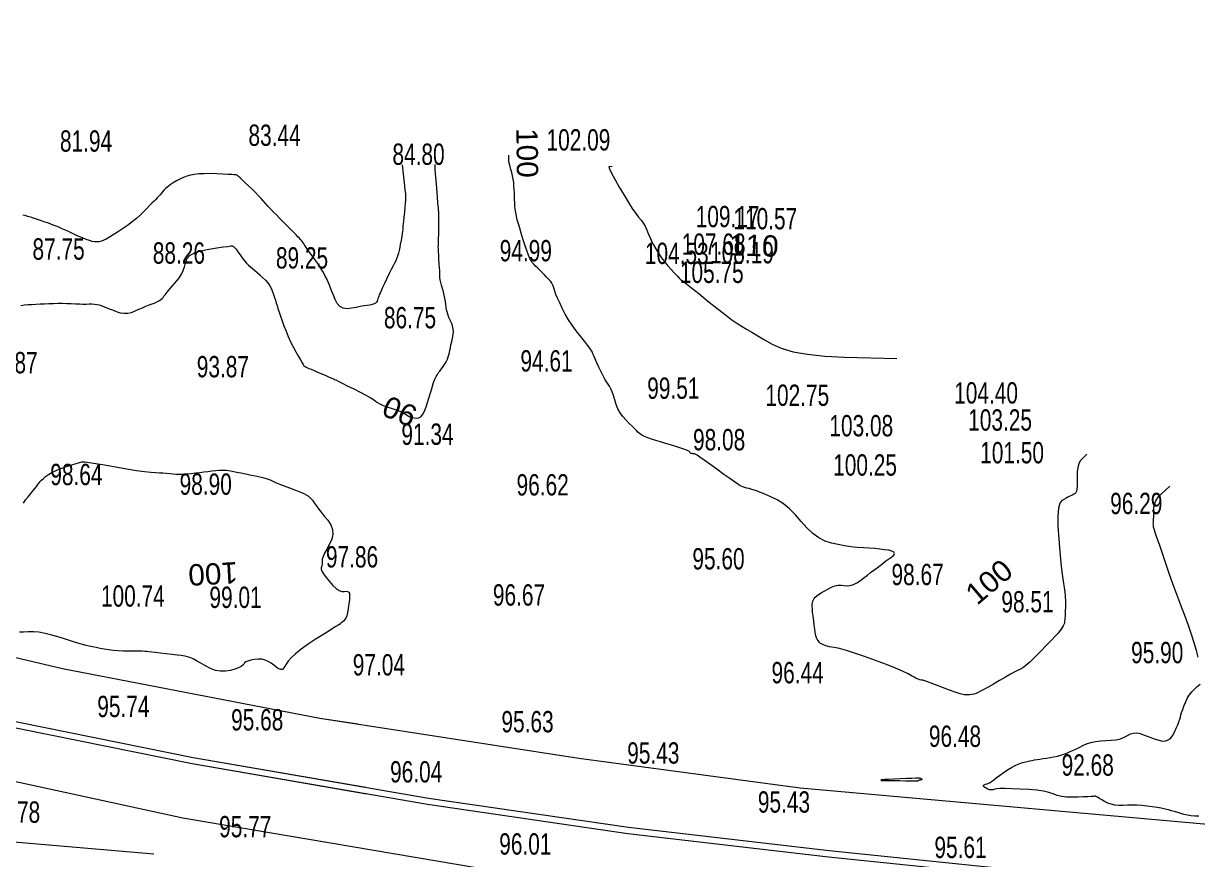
# Model space of a CAD drawing. Header units: metres. Extents: x 431006 to 434411, y 2469261 to 2473208.
# Drawn here: x 433614.7 to 433834.9, y 2471415.3 to 2471572 of the extents above; entities that cross this region are included whole.
import ezdxf
from ezdxf.enums import TextEntityAlignment as Align

# ---------------------------------------------------------------- set-up
doc = ezdxf.new("R2010")
doc.units = ezdxf.units.M
doc.header["$MEASUREMENT"] = 0
for name, color, linetype, lineweight in [('CAO DO', 8, 'Continuous', 18), ('duong nhua-ks', 8, 'Continuous', 18), ('MH_DongMuc', 8, 'Continuous', 18), ('MH_DongMuc_Con', 8, 'Continuous', 18), ('rao sat-ks', 8, 'RAO_T_GAI', 18)]:
    doc.layers.add(name, color=color, linetype=linetype, lineweight=lineweight)
doc.styles.get("Standard").update_dxf_attribs({"font": 'arial.ttf'})
doc.linetypes.add('RAO_T_GAI', pattern='A,1,[130,ltypeshp.shx,S=0.75,R=-45,X=0,Y=0],1,[130,ltypeshp.shx,S=0.75,R=45,X=-1,Y=0],6', length=8)

msp = doc.modelspace()

# ---------------------------------------------------------------- linework, layer by layer
at = {"layer": 'duong nhua-ks', "color": 8, "lineweight": 0}
for points in [[(433175.91, 2471572.04), (433191.48, 2471567.78), (433206.79, 2471562.62), (433220.89, 2471557.52), (433251.04, 2471544.73), (433287.61, 2471529.15), (433375.96, 2471494.55), (433416.28, 2471482.84), (433510.08, 2471454.2), (433575.29, 2471438.18), (433644.64, 2471423.07), (433700.03, 2471413.73), (433776.17, 2471404.22), (433832.6, 2471398.98), (433885.84, 2471396.04), (433937.55, 2471395.79), (433966.24, 2471398.33), (433998.71, 2471400.01), (434091.39, 2471408.76), (434148.55, 2471416.51), (434151.35, 2471417.02)], [(433460.89, 2471480.13), (433506.66, 2471465.98), (433535.43, 2471457.78), (433573.79, 2471449.05), (433608.92, 2471440.81), (433646.38, 2471433.25), (433690.5, 2471425.62), (433728.06, 2471420.16), (433765.73, 2471415.76), (433805.81, 2471411.66), (433841.46, 2471408.93), (433895.63, 2471406.53), (433922.25, 2471406.34)], [(433461.25, 2471481.28), (433507.01, 2471467.13), (433535.72, 2471458.94), (433574.06, 2471450.21), (433609.17, 2471441.98), (433646.6, 2471434.43), (433690.69, 2471426.8), (433728.21, 2471421.35), (433765.86, 2471416.95), (433805.92, 2471412.86), (433841.54, 2471410.12), (433895.66, 2471407.73), (433922.24, 2471407.54)], [(433847.36, 2471420.91), (433760.4, 2471428.62), (433718.89, 2471434.19), (433670.31, 2471441.73), (433622.06, 2471451.01), (433586.27, 2471459.46)]]:
    msp.add_lwpolyline(points, dxfattribs=at)
at = {"layer": 'duong nhua-ks', "color": 9, "lineweight": 0}
for points in [[(433175.91, 2471572.04), (433191.48, 2471567.78), (433206.79, 2471562.62), (433220.89, 2471557.52), (433251.04, 2471544.73), (433287.61, 2471529.15), (433375.96, 2471494.55), (433416.28, 2471482.84), (433510.08, 2471454.2), (433575.29, 2471438.18), (433644.64, 2471423.07), (433680.45, 2471417.04)], [(433460.89, 2471480.13), (433506.66, 2471465.98), (433535.43, 2471457.78), (433573.79, 2471449.05), (433608.92, 2471440.81), (433646.38, 2471433.25), (433679.1, 2471427.59)], [(433461.25, 2471481.28), (433507.01, 2471467.13), (433535.72, 2471458.94), (433574.06, 2471450.21), (433609.17, 2471441.98), (433646.6, 2471434.43), (433678.94, 2471428.83)], [(433677.44, 2471440.63), (433670.31, 2471441.73), (433622.06, 2471451.01), (433586.27, 2471459.46)]]:
    msp.add_lwpolyline(points, dxfattribs=at)
at = {"layer": 'MH_DongMuc', "color": 8, "lineweight": 0, "elevation": 90}
msp.add_lwpolyline([(433614.23, 2471519.16), (433614.95, 2471519.28), (433615.65, 2471519.34), (433616.35, 2471519.37), (433617.09, 2471519.4), (433617.87, 2471519.44), (433618.68, 2471519.48), (433619.53, 2471519.53), (433620.39, 2471519.56), (433621.24, 2471519.58), (433622.07, 2471519.57), (433622.9, 2471519.55), (433623.72, 2471519.51), (433624.5, 2471519.46), (433625.23, 2471519.44), (433625.89, 2471519.42), (433626.5, 2471519.43), (433627.05, 2471519.45), (433627.56, 2471519.46), (433628.05, 2471519.43), (433628.5, 2471519.37), (433628.93, 2471519.27), (433629.34, 2471519.14), (433629.76, 2471518.98), (433630.26, 2471518.79), (433630.82, 2471518.56), (433631.45, 2471518.32), (433632.14, 2471518.04), (433632.87, 2471517.81), (433633.59, 2471517.71), (433634.3, 2471517.72), (433635.01, 2471517.87), (433635.71, 2471518.13), (433636.4, 2471518.45), (433637.06, 2471518.74), (433637.69, 2471519.01), (433638.3, 2471519.26), (433638.89, 2471519.47), (433639.42, 2471519.68), (433639.87, 2471519.88), (433640.24, 2471520.08), (433640.53, 2471520.28), (433640.74, 2471520.47), (433640.92, 2471520.67), (433641.1, 2471520.89), (433641.29, 2471521.13), (433641.49, 2471521.38), (433641.7, 2471521.66), (433641.94, 2471521.97), (433642.24, 2471522.35), (433642.61, 2471522.78), (433643.04, 2471523.26), (433643.52, 2471523.81), (433644, 2471524.4), (433644.4, 2471525.04), (433644.72, 2471525.71), (433644.96, 2471526.42), (433645.11, 2471527.17), (433645.38, 2471527.89), (433645.95, 2471528.51), (433646.83, 2471529.02), (433648.01, 2471529.43), (433649.5, 2471529.74), (433650.99, 2471529.96), (433652.18, 2471530.14), (433653.07, 2471530.25), (433653.66, 2471530.32), (433653.95, 2471530.33), (433654.12, 2471530.24), (433654.34, 2471530.04), (433654.62, 2471529.71), (433654.96, 2471529.25), (433655.36, 2471528.68), (433655.77, 2471528.07), (433656.18, 2471527.54), (433656.57, 2471527.09), (433656.94, 2471526.71), (433657.31, 2471526.4), (433657.68, 2471526.11), (433658.1, 2471525.76), (433658.56, 2471525.37), (433659.05, 2471524.93), (433659.59, 2471524.43), (433660.12, 2471523.91), (433660.57, 2471523.38), (433660.94, 2471522.84), (433661.24, 2471522.3), (433661.46, 2471521.74), (433661.64, 2471521.19), (433661.82, 2471520.66), (433661.99, 2471520.13), (433662.15, 2471519.62), (433662.3, 2471519.13), (433662.47, 2471518.58), (433662.69, 2471517.93), (433662.95, 2471517.18), (433663.25, 2471516.31), (433663.6, 2471515.35), (433663.99, 2471514.33), (433664.41, 2471513.34), (433664.85, 2471512.36), (433665.33, 2471511.4), (433665.84, 2471510.46), (433666.32, 2471509.61), (433666.7, 2471508.94), (433666.98, 2471508.43), (433667.18, 2471508.1), (433667.27, 2471507.95), (433667.34, 2471507.87), (433667.45, 2471507.79), (433667.59, 2471507.7), (433667.77, 2471507.61), (433667.99, 2471507.5), (433668.28, 2471507.37), (433668.7, 2471507.19), (433669.24, 2471506.96), (433669.91, 2471506.68), (433670.69, 2471506.35), (433671.47, 2471506.02), (433672.09, 2471505.75), (433672.57, 2471505.54), (433672.9, 2471505.39), (433673.08, 2471505.31), (433673.31, 2471505.19), (433673.78, 2471504.95), (433674.5, 2471504.59), (433675.47, 2471504.11), (433676.68, 2471503.51), (433677.91, 2471502.89), (433678.93, 2471502.35), (433679.75, 2471501.89), (433680.36, 2471501.51), (433680.77, 2471501.21), (433681.13, 2471500.95), (433681.6, 2471500.69), (433682.18, 2471500.42), (433682.87, 2471500.16), (433683.67, 2471499.9), (433684.48, 2471499.64), (433685.17, 2471499.38), (433685.74, 2471499.13), (433686.21, 2471498.89), (433686.56, 2471498.66), (433686.87, 2471498.45), (433687.21, 2471498.28), (433687.59, 2471498.16), (433688, 2471498.08), (433688.45, 2471498.03), (433688.89, 2471498.1), (433689.3, 2471498.35), (433689.66, 2471498.76), (433689.98, 2471499.36), (433690.27, 2471500.13), (433690.52, 2471500.97), (433690.77, 2471501.79), (433691.01, 2471502.58), (433691.24, 2471503.33), (433691.46, 2471504.06), (433691.67, 2471504.73), (433691.9, 2471505.32), (433692.12, 2471505.82), (433692.36, 2471506.24), (433692.6, 2471506.57), (433692.84, 2471506.87), (433693.09, 2471507.19), (433693.33, 2471507.54), (433693.58, 2471507.91), (433693.82, 2471508.3), (433694.05, 2471508.7), (433694.25, 2471509.11), (433694.41, 2471509.51), (433694.53, 2471509.92), (433694.62, 2471510.33), (433694.7, 2471510.76), (433694.8, 2471511.25), (433694.92, 2471511.79), (433695.06, 2471512.39), (433695.22, 2471513.04), (433695.34, 2471513.71), (433695.36, 2471514.37), (433695.28, 2471515.03), (433695.11, 2471515.67), (433694.84, 2471516.31), (433694.54, 2471516.93), (433694.3, 2471517.54), (433694.12, 2471518.15), (433694, 2471518.74), (433693.93, 2471519.32), (433693.88, 2471519.9), (433693.79, 2471520.5), (433693.67, 2471521.1), (433693.52, 2471521.72), (433693.33, 2471522.34), (433693.15, 2471522.95), (433693.01, 2471523.5), (433692.9, 2471523.99), (433692.84, 2471524.42), (433692.82, 2471524.79), (433692.82, 2471525.19), (433692.8, 2471525.69), (433692.77, 2471526.29), (433692.72, 2471526.99), (433692.67, 2471527.8), (433692.61, 2471528.59), (433692.57, 2471529.25), (433692.55, 2471529.78), (433692.54, 2471530.18), (433692.56, 2471530.45), (433692.57, 2471530.73), (433692.59, 2471531.16), (433692.6, 2471531.74), (433692.61, 2471532.47), (433692.61, 2471533.35), (433692.61, 2471534.22), (433692.61, 2471534.95), (433692.61, 2471535.51), (433692.61, 2471535.93), (433692.61, 2471536.18), (433692.61, 2471536.35), (433692.61, 2471536.48), (433692.61, 2471536.59), (433692.61, 2471536.67), (433692.61, 2471536.72), (433692.59, 2471536.92), (433692.55, 2471537.46), (433692.48, 2471538.33), (433692.39, 2471539.54), (433692.26, 2471541.09), (433692.14, 2471542.64), (433692.04, 2471543.85), (433691.98, 2471544.73), (433691.94, 2471545.28), (433691.93, 2471545.49), (433691.93, 2471545.6)], dxfattribs=at)
at = {"layer": 'MH_DongMuc_Con', "color": 8, "lineweight": 0}
for points, elevation in [([(433685.75, 2471545.52), (433686.19, 2471541.61), (433686.29, 2471540.77), (433686.36, 2471540.14), (433686.4, 2471539.72), (433686.42, 2471539.51), (433686.42, 2471539.32), (433686.39, 2471538.93), (433686.34, 2471538.36), (433686.27, 2471537.6), (433686.18, 2471536.66), (433686.08, 2471535.72), (433686.01, 2471534.98), (433685.95, 2471534.45), (433685.92, 2471534.11), (433685.91, 2471533.96), (433685.91, 2471533.91), (433685.9, 2471533.82), (433685.89, 2471533.69), (433685.88, 2471533.54), (433685.86, 2471533.35), (433685.83, 2471533.08), (433685.77, 2471532.66), (433685.68, 2471532.11), (433685.56, 2471531.41), (433685.41, 2471530.57), (433685.25, 2471529.72), (433685.08, 2471528.99), (433684.91, 2471528.38), (433684.73, 2471527.88), (433684.55, 2471527.51), (433684.33, 2471527.12), (433684.06, 2471526.59), (433683.73, 2471525.93), (433683.34, 2471525.14), (433682.89, 2471524.21), (433682.45, 2471523.28), (433682.09, 2471522.52), (433681.81, 2471521.9), (433681.61, 2471521.45), (433681.48, 2471521.15), (433681.39, 2471520.92), (433681.31, 2471520.69), (433681.23, 2471520.46), (433681.16, 2471520.23), (433681.08, 2471519.99), (433680.97, 2471519.77), (433680.78, 2471519.59), (433680.5, 2471519.44), (433680.14, 2471519.33), (433679.69, 2471519.25), (433679.17, 2471519.18), (433678.56, 2471519.08), (433677.87, 2471518.96), (433677.11, 2471518.81), (433676.26, 2471518.63), (433675.42, 2471518.54), (433674.7, 2471518.66), (433674.09, 2471518.99), (433673.58, 2471519.53), (433673.19, 2471520.28), (433672.87, 2471521.09), (433672.58, 2471521.81), (433672.33, 2471522.44), (433672.11, 2471522.98), (433671.92, 2471523.43), (433671.75, 2471523.84), (433671.55, 2471524.26), (433671.34, 2471524.69), (433671.11, 2471525.12), (433670.87, 2471525.56), (433670.6, 2471526.01), (433670.29, 2471526.5), (433669.94, 2471527.02), (433669.55, 2471527.56), (433669.13, 2471528.14), (433668.71, 2471528.71), (433668.35, 2471529.21), (433668.04, 2471529.64), (433667.78, 2471530.02), (433667.58, 2471530.33), (433667.4, 2471530.61), (433667.23, 2471530.86), (433667.05, 2471531.1), (433666.88, 2471531.32), (433666.71, 2471531.53), (433666.5, 2471531.76), (433666.22, 2471532.06), (433665.86, 2471532.43), (433665.42, 2471532.87), (433664.91, 2471533.38), (433664.36, 2471533.93), (433663.81, 2471534.48), (433663.26, 2471535.03), (433662.71, 2471535.59), (433662.17, 2471536.14), (433661.63, 2471536.69), (433661.12, 2471537.22), (433660.64, 2471537.74), (433660.19, 2471538.24), (433659.76, 2471538.72), (433659.32, 2471539.21), (433658.81, 2471539.75), (433658.24, 2471540.33), (433657.62, 2471540.95), (433656.93, 2471541.61), (433656.28, 2471542.23), (433655.75, 2471542.72), (433655.36, 2471543.1), (433655.09, 2471543.35), (433654.95, 2471543.48), (433654.87, 2471543.54), (433654.79, 2471543.59), (433654.7, 2471543.63), (433654.6, 2471543.65), (433654.5, 2471543.66), (433654.27, 2471543.67), (433653.8, 2471543.7), (433653.1, 2471543.73), (433652.16, 2471543.78), (433650.98, 2471543.84), (433649.75, 2471543.88), (433648.64, 2471543.87), (433647.65, 2471543.82), (433646.79, 2471543.72), (433646.05, 2471543.58), (433645.38, 2471543.38), (433644.73, 2471543.15), (433644.09, 2471542.86), (433643.46, 2471542.53), (433642.85, 2471542.16), (433642.28, 2471541.77), (433641.8, 2471541.41), (433641.39, 2471541.07), (433641.06, 2471540.76), (433640.81, 2471540.47), (433640.59, 2471540.19), (433640.36, 2471539.91), (433640.11, 2471539.63), (433639.84, 2471539.35), (433639.56, 2471539.06), (433639.24, 2471538.75), (433638.85, 2471538.36), (433638.4, 2471537.9), (433637.89, 2471537.36), (433637.31, 2471536.76), (433636.66, 2471536.12), (433635.94, 2471535.48), (433635.14, 2471534.83), (433634.27, 2471534.18), (433633.32, 2471533.52), (433632.39, 2471532.9), (433631.57, 2471532.38), (433630.87, 2471531.96), (433630.28, 2471531.62), (433629.81, 2471531.38), (433629.39, 2471531.22), (433628.96, 2471531.12), (433628.52, 2471531.08), (433628.08, 2471531.09), (433627.63, 2471531.17), (433627.12, 2471531.32), (433626.51, 2471531.53), (433625.79, 2471531.82), (433624.97, 2471532.18), (433624.05, 2471532.62), (433623.09, 2471533.07), (433622.15, 2471533.5), (433621.23, 2471533.89), (433620.32, 2471534.25), (433619.44, 2471534.58), (433618.63, 2471534.87), (433617.93, 2471535.11), (433617.36, 2471535.3), (433616.91, 2471535.45), (433616.57, 2471535.56), (433616.31, 2471535.63), (433616.05, 2471535.71), (433615.81, 2471535.79), (433615.58, 2471535.86), (433615.36, 2471535.94), (433615.07, 2471536.01), (433614.61, 2471536.08)], 86), ([(433814.16, 2471491.25), (433812.91, 2471490), (433812.65, 2471489.46), (433812.47, 2471488.77), (433812.37, 2471487.95), (433812.34, 2471486.99), (433812.34, 2471486.06), (433812.32, 2471485.3), (433812.29, 2471484.73), (433812.24, 2471484.35), (433812.17, 2471484.15), (433812.08, 2471484.04), (433811.94, 2471483.93), (433811.75, 2471483.8), (433811.53, 2471483.67), (433811.26, 2471483.53), (433810.95, 2471483.38), (433810.62, 2471483.2), (433810.26, 2471483.01), (433809.87, 2471482.8), (433809.45, 2471482.57), (433809.09, 2471482.1), (433808.85, 2471481.14), (433808.74, 2471479.71), (433808.75, 2471477.79), (433808.9, 2471475.4), (433809.1, 2471472.96), (433809.29, 2471470.9), (433809.47, 2471469.22), (433809.64, 2471467.93), (433809.8, 2471467.02), (433809.93, 2471466.27), (433810.03, 2471465.47), (433810.1, 2471464.61), (433810.14, 2471463.69), (433810.14, 2471462.72), (433810.12, 2471461.8), (433810.09, 2471461.03), (433810.05, 2471460.4), (433810, 2471459.92), (433809.94, 2471459.6), (433809.85, 2471459.34), (433809.72, 2471459.06), (433809.56, 2471458.77), (433809.36, 2471458.47), (433809.11, 2471458.15), (433808.76, 2471457.73), (433808.23, 2471457.14), (433807.51, 2471456.38), (433806.61, 2471455.44), (433805.52, 2471454.33), (433804.43, 2471453.23), (433803.5, 2471452.35), (433802.74, 2471451.68), (433802.14, 2471451.22), (433801.71, 2471450.97), (433801.27, 2471450.77), (433800.66, 2471450.46), (433799.87, 2471450.03), (433798.91, 2471449.48), (433797.77, 2471448.82), (433796.63, 2471448.16), (433795.66, 2471447.6), (433794.86, 2471447.16), (433794.23, 2471446.82), (433793.77, 2471446.59), (433793.39, 2471446.43), (433792.99, 2471446.3), (433792.57, 2471446.21), (433792.14, 2471446.15), (433791.69, 2471446.13), (433791.15, 2471446.18), (433790.41, 2471446.35), (433789.49, 2471446.62), (433788.38, 2471447.01), (433787.08, 2471447.52), (433785.8, 2471448.02), (433784.76, 2471448.41), (433783.96, 2471448.69), (433783.4, 2471448.87), (433783.06, 2471448.93), (433782.82, 2471448.97), (433782.53, 2471449.07), (433782.17, 2471449.23), (433781.76, 2471449.45), (433781.3, 2471449.74), (433780.63, 2471450.1), (433779.62, 2471450.57), (433778.26, 2471451.15), (433776.56, 2471451.82), (433774.52, 2471452.6), (433772.44, 2471453.36), (433770.62, 2471453.98), (433769.07, 2471454.47), (433767.78, 2471454.81), (433766.75, 2471455.02), (433765.92, 2471455.17), (433765.23, 2471455.35), (433764.67, 2471455.56), (433764.24, 2471455.79), (433763.95, 2471456.05), (433763.75, 2471456.32), (433763.59, 2471456.57), (433763.46, 2471456.81), (433763.37, 2471457.03), (433763.32, 2471457.24), (433763.29, 2471457.51), (433763.23, 2471457.92), (433763.15, 2471458.49), (433763.05, 2471459.2), (433762.94, 2471460.05), (433762.82, 2471460.92), (433762.74, 2471461.66), (433762.69, 2471462.28), (433762.66, 2471462.77), (433762.67, 2471463.14), (433762.7, 2471463.43), (433762.78, 2471463.71), (433762.89, 2471463.97), (433763.04, 2471464.21), (433763.23, 2471464.44), (433763.49, 2471464.67), (433763.85, 2471464.94), (433764.32, 2471465.25), (433764.88, 2471465.6), (433765.56, 2471465.98), (433766.26, 2471466.33), (433766.93, 2471466.57), (433767.55, 2471466.71), (433768.14, 2471466.74), (433768.68, 2471466.67), (433769.22, 2471466.6), (433769.79, 2471466.67), (433770.4, 2471466.86), (433771.03, 2471467.18), (433771.69, 2471467.62), (433772.35, 2471468.12), (433773, 2471468.61), (433773.62, 2471469.08), (433774.23, 2471469.54), (433774.81, 2471469.99), (433775.38, 2471470.43), (433775.94, 2471470.85), (433776.49, 2471471.25), (433777.03, 2471471.64), (433777.56, 2471472.02), (433777.96, 2471472.37), (433778.1, 2471472.66), (433777.99, 2471472.91), (433777.62, 2471473.11), (433777, 2471473.26), (433776.21, 2471473.37), (433775.34, 2471473.48), (433774.39, 2471473.57), (433773.36, 2471473.64), (433772.25, 2471473.7), (433771.09, 2471473.78), (433769.91, 2471473.91), (433768.72, 2471474.09), (433767.52, 2471474.31), (433766.3, 2471474.59), (433765.1, 2471474.99), (433763.92, 2471475.6), (433762.77, 2471476.42), (433761.66, 2471477.44), (433760.58, 2471478.67), (433759.5, 2471479.93), (433758.39, 2471481.02), (433757.26, 2471481.94), (433756.1, 2471482.71), (433754.92, 2471483.3), (433753.8, 2471483.77), (433752.82, 2471484.16), (433752.01, 2471484.46), (433751.34, 2471484.68), (433750.83, 2471484.82), (433750.41, 2471484.91), (433750.02, 2471485.02), (433749.67, 2471485.15), (433749.35, 2471485.28), (433749.07, 2471485.43), (433748.69, 2471485.67), (433748.07, 2471486.1), (433747.21, 2471486.7), (433746.11, 2471487.48), (433744.77, 2471488.45), (433743.45, 2471489.4), (433742.4, 2471490.15), (433741.61, 2471490.71), (433741.09, 2471491.07), (433740.83, 2471491.23), (433740.7, 2471491.28), (433740.57, 2471491.32), (433740.43, 2471491.35), (433740.29, 2471491.37), (433740.14, 2471491.38), (433740, 2471491.39), (433739.89, 2471491.43), (433739.81, 2471491.48), (433739.75, 2471491.56), (433739.73, 2471491.67), (433739.62, 2471491.8), (433739.3, 2471491.97), (433738.77, 2471492.18), (433738.04, 2471492.42), (433737.11, 2471492.71), (433736.09, 2471493.01), (433735.13, 2471493.3), (433734.22, 2471493.58), (433733.36, 2471493.84), (433732.55, 2471494.1), (433731.82, 2471494.36), (433731.2, 2471494.61), (433730.68, 2471494.87), (433730.27, 2471495.13), (433729.97, 2471495.39), (433729.68, 2471495.69), (433729.31, 2471496.07), (433728.87, 2471496.53), (433728.35, 2471497.06), (433727.75, 2471497.67), (433727.16, 2471498.34), (433726.65, 2471499.06), (433726.22, 2471499.81), (433725.88, 2471500.61), (433725.62, 2471501.45), (433725.4, 2471502.26), (433725.17, 2471502.96), (433724.92, 2471503.56), (433724.67, 2471504.05), (433724.4, 2471504.43), (433724.11, 2471504.82), (433723.79, 2471505.33), (433723.44, 2471505.96), (433723.06, 2471506.7), (433722.66, 2471507.57), (433722.27, 2471508.42), (433721.96, 2471509.13), (433721.71, 2471509.69), (433721.53, 2471510.12), (433721.43, 2471510.4), (433721.28, 2471510.68), (433720.98, 2471511.13), (433720.53, 2471511.73), (433719.93, 2471512.49), (433719.18, 2471513.42), (433718.38, 2471514.42), (433717.64, 2471515.45), (433716.96, 2471516.49), (433716.34, 2471517.56), (433715.78, 2471518.63), (433715.3, 2471519.65), (433714.9, 2471520.52), (433714.6, 2471521.25), (433714.38, 2471521.84), (433714.26, 2471522.29), (433714.16, 2471522.65), (433714.02, 2471523), (433713.85, 2471523.32), (433713.64, 2471523.63), (433713.4, 2471523.92), (433713.11, 2471524.22), (433712.79, 2471524.55), (433712.43, 2471524.92), (433712.03, 2471525.33), (433711.58, 2471525.77), (433711.16, 2471526.2), (433710.79, 2471526.56), (433710.49, 2471526.86), (433710.26, 2471527.1), (433710.09, 2471527.27), (433709.93, 2471527.52), (433709.72, 2471527.97), (433709.45, 2471528.62), (433709.14, 2471529.49), (433708.78, 2471530.56), (433708.41, 2471531.68), (433708.09, 2471532.71), (433707.8, 2471533.65), (433707.56, 2471534.49), (433707.36, 2471535.24), (433707.2, 2471535.93), (433707.07, 2471536.59), (433706.97, 2471537.24), (433706.91, 2471537.86), (433706.88, 2471538.46), (433706.86, 2471539.05), (433706.83, 2471539.66), (433706.8, 2471540.28), (433706.77, 2471540.92), (433706.73, 2471541.58), (433706.68, 2471542.23), (433706.59, 2471542.87), (433706.48, 2471543.48), (433706.34, 2471544.08), (433706.17, 2471544.66), (433706, 2471545.2), (433705.87, 2471545.67), (433705.79, 2471546.08), (433705.74, 2471546.43), (433705.74, 2471546.71), (433705.77, 2471547.33)], 98), ([(433725.16, 2471545.18), (433724.53, 2471545.21), (433724.67, 2471544.76), (433725.04, 2471543.96), (433725.64, 2471542.83), (433726.47, 2471541.36), (433727.37, 2471539.82), (433728.19, 2471538.49), (433728.92, 2471537.36), (433729.56, 2471536.44), (433730.11, 2471535.73), (433730.59, 2471535.13), (433730.99, 2471534.55), (433731.33, 2471534.01), (433731.6, 2471533.49), (433731.79, 2471532.99), (433731.98, 2471532.48), (433732.24, 2471531.9), (433732.55, 2471531.25), (433732.92, 2471530.54), (433733.35, 2471529.76), (433733.83, 2471528.96), (433734.36, 2471528.17), (433734.93, 2471527.4), (433735.54, 2471526.64), (433736.2, 2471525.9), (433736.82, 2471525.23), (433737.32, 2471524.7), (433737.71, 2471524.3), (433737.99, 2471524.03), (433738.16, 2471523.91), (433738.44, 2471523.7), (433739.07, 2471523.21), (433740.05, 2471522.44), (433741.37, 2471521.38), (433743.05, 2471520.03), (433744.79, 2471518.65), (433746.31, 2471517.47), (433747.6, 2471516.5), (433748.68, 2471515.75), (433749.53, 2471515.2), (433750.35, 2471514.72), (433751.31, 2471514.15), (433752.43, 2471513.49), (433753.7, 2471512.75), (433755.12, 2471511.93), (433756.86, 2471511.14), (433759.09, 2471510.5), (433761.8, 2471510.01), (433765.01, 2471509.68), (433768.7, 2471509.5), (433778.54, 2471509.25)], 106), ([(433614.73, 2471482.08), (433615.15, 2471482.69), (433615.61, 2471483.29), (433616.1, 2471483.9), (433616.56, 2471484.46), (433616.94, 2471484.93), (433617.24, 2471485.3), (433617.45, 2471485.58), (433617.58, 2471485.77), (433617.7, 2471485.93), (433617.89, 2471486.14), (433618.16, 2471486.4), (433618.5, 2471486.71), (433618.91, 2471487.07), (433619.43, 2471487.46), (433620.07, 2471487.83), (433620.85, 2471488.21), (433621.76, 2471488.58), (433622.81, 2471488.94), (433623.82, 2471489.27), (433624.64, 2471489.53), (433625.27, 2471489.71), (433625.7, 2471489.82), (433625.95, 2471489.87), (433626.3, 2471489.83), (433627.09, 2471489.72), (433628.3, 2471489.52), (433629.95, 2471489.25), (433632.02, 2471488.89), (433634.15, 2471488.53), (433635.96, 2471488.24), (433637.46, 2471488.03), (433638.65, 2471487.89), (433639.53, 2471487.83), (433640.23, 2471487.8), (433640.9, 2471487.76), (433641.55, 2471487.71), (433642.17, 2471487.66), (433642.75, 2471487.6), (433643.35, 2471487.55), (433643.99, 2471487.53), (433644.68, 2471487.55), (433645.42, 2471487.6), (433646.2, 2471487.68), (433647, 2471487.78), (433647.79, 2471487.87), (433648.57, 2471487.96), (433649.34, 2471488.05), (433650.09, 2471488.13), (433650.8, 2471488.2), (433651.42, 2471488.25), (433651.96, 2471488.28), (433652.41, 2471488.29), (433652.77, 2471488.27), (433653.2, 2471488.22), (433653.87, 2471488.1), (433654.76, 2471487.93), (433655.88, 2471487.71), (433657.22, 2471487.42), (433658.55, 2471487.13), (433659.62, 2471486.88), (433660.43, 2471486.66), (433660.98, 2471486.48), (433661.27, 2471486.34), (433661.5, 2471486.2), (433661.89, 2471486.02), (433662.43, 2471485.79), (433663.11, 2471485.52), (433663.95, 2471485.2), (433664.82, 2471484.88), (433665.59, 2471484.59), (433666.27, 2471484.32), (433666.86, 2471484.09), (433667.35, 2471483.88), (433667.78, 2471483.66), (433668.19, 2471483.38), (433668.57, 2471483.04), (433668.93, 2471482.63), (433669.26, 2471482.16), (433669.62, 2471481.63), (433670.05, 2471481.03), (433670.56, 2471480.38), (433671.15, 2471479.66), (433671.81, 2471478.88), (433672.38, 2471478.05), (433672.7, 2471477.18), (433672.76, 2471476.29), (433672.57, 2471475.36), (433672.13, 2471474.4), (433671.62, 2471473.49), (433671.23, 2471472.71), (433670.95, 2471472.07), (433670.79, 2471471.56), (433670.75, 2471471.18), (433670.76, 2471470.88), (433670.75, 2471470.61), (433670.71, 2471470.37), (433670.65, 2471470.15), (433670.58, 2471469.96), (433670.57, 2471469.71), (433670.71, 2471469.34), (433671.02, 2471468.82), (433671.49, 2471468.18), (433672.11, 2471467.4), (433672.79, 2471466.65), (433673.4, 2471466.08), (433673.95, 2471465.7), (433674.45, 2471465.51), (433674.88, 2471465.51), (433675.25, 2471465.56), (433675.53, 2471465.52), (433675.74, 2471465.39), (433675.86, 2471465.19), (433675.9, 2471464.89), (433675.89, 2471464.52), (433675.86, 2471464.06), (433675.81, 2471463.53), (433675.73, 2471462.92), (433675.64, 2471462.23), (433675.51, 2471461.56), (433675.37, 2471460.99), (433675.19, 2471460.54), (433674.98, 2471460.19), (433674.75, 2471459.94), (433674.53, 2471459.77), (433674.35, 2471459.64), (433674.23, 2471459.53), (433674.15, 2471459.47), (433674.13, 2471459.43), (433674.12, 2471459.41), (433674.12, 2471459.4), (433674.1, 2471459.39), (433674.09, 2471459.38), (433674.07, 2471459.37), (433674.04, 2471459.36), (433674.02, 2471459.35), (433673.99, 2471459.35), (433673.97, 2471459.34), (433673.94, 2471459.33), (433673.74, 2471459.21), (433673.22, 2471458.89), (433672.36, 2471458.35), (433671.18, 2471457.61), (433669.66, 2471456.65), (433668.11, 2471455.63), (433666.8, 2471454.7), (433665.75, 2471453.86), (433664.96, 2471453.11), (433664.41, 2471452.45), (433664.03, 2471451.89), (433663.73, 2471451.46), (433663.51, 2471451.15), (433663.37, 2471450.96), (433663.31, 2471450.9), (433663.29, 2471450.9), (433663.26, 2471450.9), (433663.24, 2471450.9), (433663.23, 2471450.9), (433663.21, 2471450.9), (433663.18, 2471450.9), (433663.13, 2471450.91), (433663.05, 2471450.92), (433662.95, 2471450.94), (433662.83, 2471450.96), (433662.66, 2471451.02), (433662.4, 2471451.17), (433662.07, 2471451.39), (433661.67, 2471451.69), (433661.18, 2471452.06), (433660.64, 2471452.43), (433660.05, 2471452.68), (433659.42, 2471452.82), (433658.75, 2471452.86), (433658.03, 2471452.78), (433657.36, 2471452.64), (433656.83, 2471452.49), (433656.43, 2471452.32), (433656.17, 2471452.13), (433656.05, 2471451.92), (433655.9, 2471451.7), (433655.58, 2471451.47), (433655.08, 2471451.23), (433654.41, 2471450.99), (433653.55, 2471450.74), (433652.61, 2471450.57), (433651.68, 2471450.56), (433650.74, 2471450.73), (433649.81, 2471451.06), (433648.87, 2471451.57), (433647.99, 2471452.1), (433647.22, 2471452.54), (433646.54, 2471452.89), (433645.97, 2471453.13), (433645.49, 2471453.28), (433645, 2471453.39), (433644.35, 2471453.5), (433643.55, 2471453.61), (433642.6, 2471453.73), (433641.5, 2471453.85), (433640.42, 2471453.97), (433639.52, 2471454.07), (433638.79, 2471454.15), (433638.25, 2471454.21), (433637.88, 2471454.25), (433637.53, 2471454.29), (433637.02, 2471454.31), (433636.34, 2471454.33), (433635.51, 2471454.34), (433634.52, 2471454.35), (433633.48, 2471454.37), (433632.49, 2471454.41), (433631.56, 2471454.49), (433630.7, 2471454.59), (433629.89, 2471454.72), (433629.13, 2471454.87), (433628.41, 2471455.01), (433627.72, 2471455.15), (433627.08, 2471455.29), (433626.48, 2471455.43), (433625.81, 2471455.6), (433624.97, 2471455.84), (433623.97, 2471456.14), (433622.8, 2471456.51), (433621.46, 2471456.95), (433620.08, 2471457.37), (433618.82, 2471457.68), (433617.65, 2471457.89), (433616.6, 2471457.98), (433615.65, 2471457.98), (433614.78, 2471457.92), (433613.99, 2471457.9)], 98), ([(433835.05, 2471453.21), (433834.7, 2471454.48), (433834.28, 2471455.91), (433833.78, 2471457.48), (433833.2, 2471459.18), (433832.54, 2471461.01), (433831.81, 2471462.98), (433831.04, 2471464.99), (433830.31, 2471466.97), (433829.62, 2471468.9), (433828.95, 2471470.79), (433828.32, 2471472.64), (433827.76, 2471474.31), (433827.31, 2471475.63), (433826.98, 2471476.62), (433826.77, 2471477.28), (433826.67, 2471477.6), (433826.64, 2471477.77), (433826.63, 2471477.97), (433826.62, 2471478.2), (433826.63, 2471478.46), (433826.66, 2471478.76), (433826.69, 2471479.11), (433826.71, 2471479.51), (433826.72, 2471479.97), (433826.73, 2471480.48), (433826.73, 2471481.05), (433826.78, 2471481.65), (433826.96, 2471482.24), (433827.25, 2471482.81), (433827.67, 2471483.37), (433828.21, 2471483.92), (433829.71, 2471485.29)], 94), ([(433835.13, 2471423.37), (433834.38, 2471423.4), (433833.68, 2471423.46), (433833.02, 2471423.57), (433832.39, 2471423.73), (433831.8, 2471423.9), (433831.2, 2471424.08), (433830.61, 2471424.25), (433830.03, 2471424.42), (433829.45, 2471424.58), (433828.83, 2471424.74), (433828.12, 2471424.89), (433827.33, 2471425.03), (433826.44, 2471425.16), (433825.47, 2471425.28), (433824.48, 2471425.37), (433823.53, 2471425.44), (433822.63, 2471425.46), (433821.76, 2471425.46), (433820.94, 2471425.42), (433820.17, 2471425.41), (433819.43, 2471425.48), (433818.74, 2471425.62), (433818.09, 2471425.84), (433817.49, 2471426.14), (433816.96, 2471426.45), (433816.53, 2471426.7), (433816.22, 2471426.89), (433816.02, 2471427.01), (433815.92, 2471427.08), (433815.88, 2471427.11), (433815.82, 2471427.13), (433815.75, 2471427.14), (433815.68, 2471427.14), (433815.59, 2471427.13), (433815.39, 2471427.11), (433814.99, 2471427.08), (433814.37, 2471427.05), (433813.54, 2471427.01), (433812.49, 2471426.96), (433811.39, 2471426.94), (433810.37, 2471426.99), (433809.44, 2471427.11), (433808.6, 2471427.3), (433807.85, 2471427.56), (433807.03, 2471427.84), (433806.01, 2471428.06), (433804.78, 2471428.25), (433803.33, 2471428.39), (433801.68, 2471428.48), (433800.08, 2471428.54), (433798.81, 2471428.57), (433797.85, 2471428.57), (433797.21, 2471428.53), (433796.89, 2471428.47), (433796.73, 2471428.4), (433796.57, 2471428.35), (433796.41, 2471428.32), (433796.24, 2471428.31), (433796.07, 2471428.33), (433795.89, 2471428.36), (433795.7, 2471428.42), (433795.49, 2471428.51), (433795.27, 2471428.63), (433795.03, 2471428.78), (433794.84, 2471428.93), (433794.76, 2471429.06), (433794.79, 2471429.19), (433794.92, 2471429.29), (433795.17, 2471429.39), (433795.44, 2471429.47), (433795.69, 2471429.56), (433795.89, 2471429.65), (433796.06, 2471429.74), (433796.19, 2471429.84), (433796.37, 2471429.99), (433796.69, 2471430.23), (433797.15, 2471430.57), (433797.75, 2471431), (433798.49, 2471431.54), (433799.27, 2471432.08), (433800.01, 2471432.53), (433800.69, 2471432.9), (433801.31, 2471433.18), (433801.89, 2471433.38), (433802.43, 2471433.52), (433802.95, 2471433.65), (433803.44, 2471433.76), (433803.92, 2471433.86), (433804.36, 2471433.94), (433804.83, 2471434.02), (433805.36, 2471434.11), (433805.94, 2471434.2), (433806.58, 2471434.3), (433807.27, 2471434.41), (433807.98, 2471434.53), (433808.64, 2471434.67), (433809.26, 2471434.84), (433809.85, 2471435.02), (433810.39, 2471435.22), (433810.92, 2471435.45), (433811.49, 2471435.7), (433812.09, 2471435.99), (433812.72, 2471436.3), (433813.38, 2471436.64), (433814.1, 2471436.97), (433814.89, 2471437.22), (433815.76, 2471437.41), (433816.71, 2471437.52), (433817.73, 2471437.57), (433818.75, 2471437.62), (433819.65, 2471437.74), (433820.46, 2471437.93), (433821.16, 2471438.19), (433821.76, 2471438.51), (433822.33, 2471438.81), (433822.91, 2471438.97), (433823.52, 2471439), (433824.15, 2471438.9), (433824.81, 2471438.66), (433825.48, 2471438.38), (433826.14, 2471438.12), (433826.8, 2471437.9), (433827.45, 2471437.7), (433828.1, 2471437.54), (433828.72, 2471437.49), (433829.28, 2471437.62), (433829.78, 2471437.93), (433830.22, 2471438.44), (433830.61, 2471439.13), (433830.94, 2471439.87), (433831.21, 2471440.52), (433831.43, 2471441.09), (433831.59, 2471441.57), (433831.7, 2471441.97), (433831.8, 2471442.37), (433831.94, 2471442.84), (433832.13, 2471443.39), (433832.37, 2471444.02), (433832.65, 2471444.73), (433832.98, 2471445.45), (433833.37, 2471446.1), (433833.82, 2471446.69), (433834.32, 2471447.22), (433834.87, 2471447.69), (433835.38, 2471448.12)], 94), ([(433775.59, 2471430.19), (433775.56, 2471430.17), (433775.54, 2471430.15), (433775.54, 2471430.14), (433775.55, 2471430.12), (433775.56, 2471430.1), (433775.58, 2471430.09), (433775.6, 2471430.08), (433775.62, 2471430.07), (433775.64, 2471430.07), (433775.79, 2471430.06), (433776.2, 2471430.06), (433776.86, 2471430.06), (433777.78, 2471430.06), (433778.95, 2471430.06), (433780.13, 2471430.05), (433781.06, 2471430.05), (433781.74, 2471430.05), (433782.17, 2471430.04), (433782.35, 2471430.04), (433782.41, 2471430.04), (433782.46, 2471430.04), (433782.52, 2471430.06), (433782.57, 2471430.09), (433782.63, 2471430.12), (433782.69, 2471430.16), (433782.77, 2471430.19), (433782.87, 2471430.21), (433782.98, 2471430.23), (433783.11, 2471430.25), (433783.23, 2471430.26), (433783.28, 2471430.29), (433783.29, 2471430.32), (433783.23, 2471430.36), (433783.12, 2471430.4), (433783, 2471430.45), (433782.89, 2471430.48), (433782.8, 2471430.51), (433782.73, 2471430.53), (433782.68, 2471430.53), (433782.5, 2471430.53), (433782.06, 2471430.51), (433781.36, 2471430.48), (433780.4, 2471430.44), (433779.17, 2471430.39), (433777.94, 2471430.34), (433776.97, 2471430.29), (433776.27, 2471430.26), (433775.82, 2471430.23), (433775.64, 2471430.2), (433775.59, 2471430.19)], 94)]:
    msp.add_lwpolyline(points, dxfattribs=dict(at, elevation=elevation))
at = {"layer": 'rao sat-ks', "color": 8, "lineweight": 0, "elevation": 93.96}
msp.add_lwpolyline([(433483.59, 2471452.62), (433489.3, 2471457.04), (433520.01, 2471449.99), (433538.21, 2471444.14), (433603.43, 2471419.4), (433639.19, 2471416.35)], dxfattribs=at)
at = {"layer": 'rao sat-ks', "color": 9, "lineweight": 0, "elevation": 93.96}
msp.add_lwpolyline([(433483.59, 2471452.62), (433489.3, 2471457.04), (433520.01, 2471449.99), (433538.21, 2471444.14), (433603.43, 2471419.4), (433639.19, 2471416.35)], dxfattribs=at)

# ---------------------------------------------------------------- texts
at = {"layer": 'CAO DO', "color": 8, "lineweight": 0, "width": 0.7}
for s, p in [('81.94', (433621.59, 2471548, 81.94)), ('83.44', (433656.94, 2471549.09, 83.44)), ('102.09', (433712.84, 2471548.22, 102.09)), ('84.80', (433683.94, 2471545.53, 84.8)), ('109.17', (433740.81, 2471533.84, 109.17)), ('110.57', (433747.88, 2471533.44, 110.57)), ('107.68', (433738.19, 2471528.66, 107.68)), ('87.75', (433616.44, 2471527.75, 87.75)), ('88.26', (433639, 2471527, 88.26)), ('89.25', (433662.09, 2471526.09, 89.25)), ('94.99', (433704.06, 2471527.44, 94.99)), ('104.53', (433731.28, 2471526.94, 104.53)), ('108.19', (433743.5, 2471527.06, 108.19)), ('105.75', (433737.84, 2471523.38, 105.75)), ('86.75', (433682.34, 2471514.88, 86.75)), ('91.87', (433607.62, 2471506.44, 91.87)), ('94.61', (433707.94, 2471506.78, 94.61)), ('93.87', (433647.25, 2471505.69, 93.87)), ('99.51', (433731.72, 2471501.66, 99.51)), ('102.75', (433753.88, 2471500.34, 102.75)), ('104.40', (433789.28, 2471500.78, 104.4)), ('103.25', (433791.91, 2471495.69, 103.25)), ('91.34', (433685.62, 2471493.03, 91.34)), ('103.08', (433765.88, 2471494.62, 103.08)), ('98.08', (433740.31, 2471492, 98.08)), ('101.50', (433794.16, 2471489.56, 101.5)), ('100.25', (433766.59, 2471487.25, 100.25)), ('98.64', (433619.78, 2471485.47, 98.64)), ('98.90', (433644.03, 2471483.66, 98.9)), ('96.62', (433707.22, 2471483.53, 96.62)), ('96.29', (433818.54, 2471480.04, 96.29)), ('97.86', (433671.47, 2471470.03, 97.86)), ('95.60', (433740.19, 2471469.66, 95.6)), ('98.67', (433777.53, 2471466.72, 98.67)), ('100.74', (433629.28, 2471462.69, 100.74)), ('99.01', (433649.62, 2471462.44, 99.01)), ('96.67', (433702.78, 2471462.88, 96.67)), ('98.51', (433798.13, 2471461.6, 98.51)), ('95.90', (433822.46, 2471452.08, 95.9)), ('97.04', (433676.5, 2471449.78, 97.04)), ('96.44', (433755.03, 2471448.31, 96.44)), ('95.74', (433628.59, 2471441.97, 95.74)), ('95.68', (433653.69, 2471439.47, 95.68)), ('95.63', (433704.38, 2471439.12, 95.63)), ('96.48', (433784.54, 2471436.39, 96.48)), ('95.43', (433727.97, 2471433.25, 95.43)), ('96.04', (433683.5, 2471429.72, 96.03)), ('92.68', (433809.43, 2471430.99, 92.68)), ('95.43', (433752.47, 2471424.06, 95.42)), ('96.78', (433608.09, 2471422.16, 96.78)), ('95.77', (433651.44, 2471419.44, 95.77)), ('96.01', (433703.97, 2471416.19, 96.01)), ('95.61', (433785.58, 2471415.55, 95.61))]:
    msp.add_text(s, height=4, dxfattribs=at).set_placement(p)
at = {"layer": 'CAO DO', "color": 9, "lineweight": 0, "width": 0.7}
for s, p in [('81.94', (433621.59, 2471548, 81.94)), ('83.44', (433656.94, 2471549.09, 83.44)), ('87.75', (433616.44, 2471527.75, 87.75)), ('88.26', (433639, 2471527, 88.26)), ('89.25', (433662.09, 2471526.09, 89.25)), ('91.87', (433607.62, 2471506.44, 91.87)), ('93.87', (433647.25, 2471505.69, 93.87)), ('98.64', (433619.78, 2471485.47, 98.64)), ('98.90', (433644.03, 2471483.66, 98.9)), ('97.86', (433671.47, 2471470.03, 97.86)), ('100.74', (433629.28, 2471462.69, 100.74)), ('99.01', (433649.62, 2471462.44, 99.01)), ('95.74', (433628.59, 2471441.97, 95.74)), ('95.68', (433653.69, 2471439.47, 95.68)), ('96.78', (433608.09, 2471422.16, 96.78)), ('95.77', (433651.44, 2471419.44, 95.77))]:
    msp.add_text(s, height=4, dxfattribs=at).set_placement(p)
at = {"layer": 'MH_DongMuc', "color": 8, "lineweight": 0}
for s, rotation, p in [('100', 270.6122, (433709.23, 2471547.77, 100)), ('110', 358.1744, (433751.7, 2471530.42, 110)), ('90', 156.76, (433685.3, 2471499.32, 90)), ('100', 183.0103, (433650.31, 2471468.83, 100)), ('100', 40.3361, (433795.82, 2471467.35, 100))]:
    msp.add_text(s, height=4, rotation=rotation, dxfattribs=at).set_placement(p, align=Align.MIDDLE)
at = {"layer": 'MH_DongMuc', "color": 9, "lineweight": 0}
msp.add_text('100', height=4, rotation=183.0103, dxfattribs=at).set_placement((433650.31, 2471468.83, 100), align=Align.MIDDLE)

doc.saveas('drawing.dxf')
